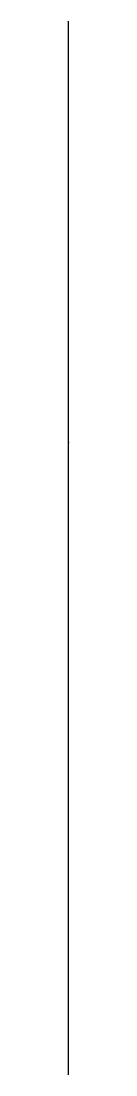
# Model space of a CAD drawing. Extents: x 0 to 0, y -10 to 10.
import ezdxf

# ---------------------------------------------------------------- set-up
doc = ezdxf.new("R2010")
doc.units = 0
doc.layers.get('0').update_dxf_attribs({"linetype": 'CONTINUOUS'})

msp = doc.modelspace()

# ---------------------------------------------------------------- linework, layer by layer
msp.add_line((0, -10), (0, 10))
msp.add_point((0, 2))
msp.add_point((0, 2))

doc.saveas('drawing.dxf')
